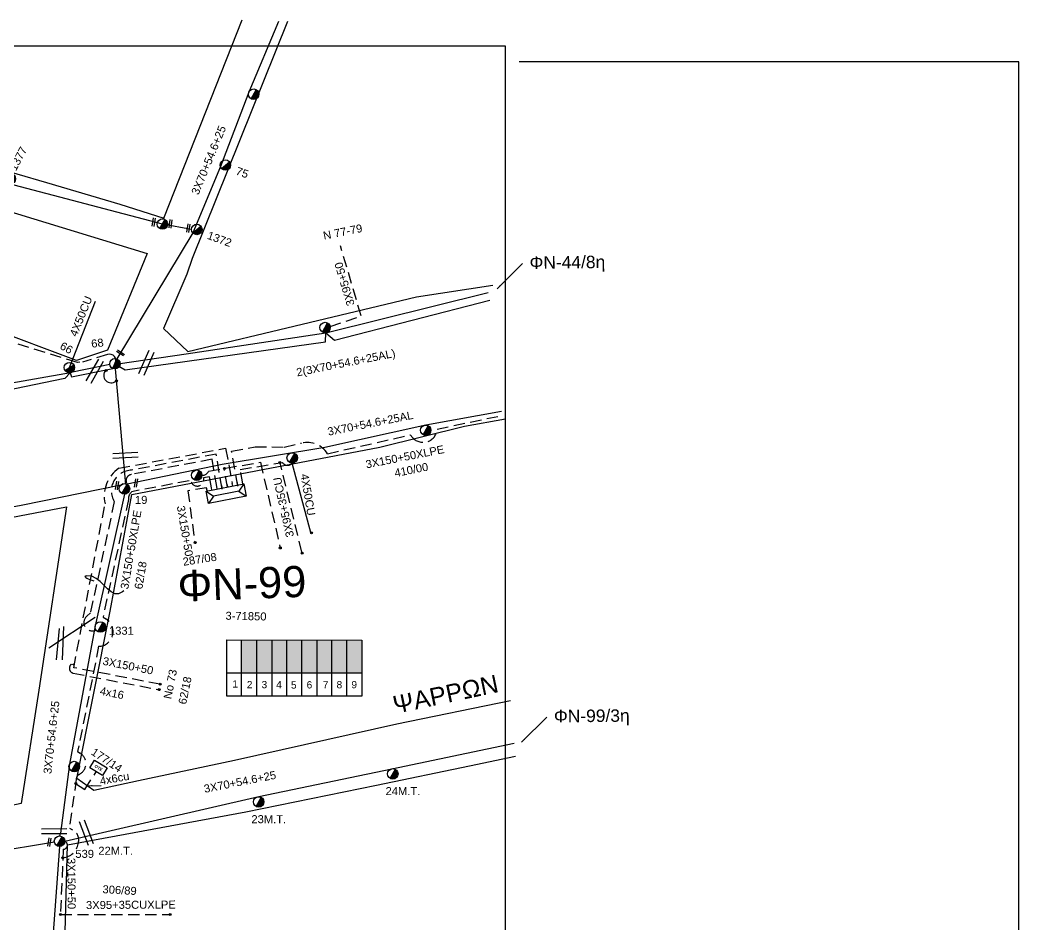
# Model space of a CAD drawing. Header units: millimetres. Extents: x 898 to 5598, y 789 to 3443.
# Drawn here: x 2823.5 to 3048.2, y 1601.6 to 1804.8 of the extents above; entities that cross this region are included whole.
import ezdxf

# ---------------------------------------------------------------- set-up
doc = ezdxf.new("R2010")
doc.units = ezdxf.units.MM
doc.linetypes.add('DASHED', pattern=[19.05, 12.7, -6.35])
for name, color, linetype in [('Pillar OTE', 7, 'Continuous'), ('Άγνωστα', 7, 'Continuous'), ('Γυμνά εναέρια ΧΤ (3Φ)   4x50CU', 7, 'Continuous'), ('Γυμνά εναέρια ΧΤ και ΦΟΠ (3Φ)   4x50+16AL', 7, 'Continuous'), ('Επιγραφές - Σχήματα', 7, 'Continuous'), ('Καλώδια ΧΤ   3x150+50AL', 7, 'DASHED'), ('Καλώδια ΧΤ   3x150+50AL XLPE', 7, 'DASHED'), ('Καλώδια ΧΤ   3x150+50CU', 7, 'DASHED'), ('Καλώδια ΧΤ   3x150AL+50CU', 7, 'DASHED'), ('Καλώδια ΧΤ   3x150AL+50XLPE', 7, 'DASHED'), ('Καλώδια ΧΤ   3x95+35 CU', 7, 'DASHED'), ('Καλώδια ΧΤ   3x95+50 AL XLPE', 7, 'DASHED'), ('Μηχανική τομή', 7, 'Continuous'), ('Στύλος ΦΜ', 7, 'Continuous'), ('Στύλος ΦΜ @ 1', 7, 'Continuous'), ('Συνδέσεις', 7, 'Continuous'), ('Συνεστραμμένα ΧΤ   3x70+54.6+25 AL', 7, 'SYN_LINE'), ('Τομή', 7, 'Continuous'), ('Υποσταθμός πόλεως', 7, 'Continuous'), ('Υπόβαθρο ΔΕΗ', 7, 'Continuous'), ('Υπόγεια καλώδια Παροχών ΧΤ   4x16CU', 7, 'DASHED'), ('Υπόγεια καλώδια Παροχών ΧΤ   4x50AL', 7, 'DASHED')]:
    doc.layers.add(name, color=color, linetype=linetype)
doc.styles.add('arial', font='arial.ttf')
doc.styles.get("Standard").update_dxf_attribs({"font": 'arial.ttf'})
doc.linetypes.add('SYN_LINE', pattern='A,0.5,-0.0001,["/\\/\\/\\/",Standard,S=0.1,R=0,X=0,Y=-0.05],-0.25', length=0.7501)
doc.dimstyles.new('ISO-25', dxfattribs={"dimtxt": 2.5, "dimasz": 2.5, "dimexe": 1.25, "dimexo": 0.625, "dimtad": 1, "dimtxsty": 'Standard', "dimcen": 2.5, "dimadec": 0, "dimazin": 0, "dimtfac": 1, "dimtmove": 0, "dimatfit": 3, "dimfxl": 1, "dimarcsym": 0})

# ---------------------------------------------------------------- blocks, each defined once
blk = doc.blocks.new('ΥΠΑΡΧΩΝ ΤΣΙΜΕΝΤΕΝΙΟΣ ΣΤΥΛΟΣ')
at = {"layer": 'Στύλος ΦΜ'}
blk.add_hatch(color=7, dxfattribs=at).paths.add_polyline_path([(-1.29, -2.28, 0.574793), (2.62, 0, 0.268822), (1.3, 2.27)])
at = {"layer": 'Στύλος ΦΜ', "color": 7}
blk.add_line((-1.29, -2.28), (1.3, 2.27), dxfattribs=at)
blk.add_circle((0, 0), 2.62, dxfattribs=at)
at = {"layer": 'Στύλος ΦΜ', "flags": 4}
for tag, p in [('ΑΡΙΘΜΟΣ', (-4.68, 8.05)), ('ΤΥΠΟΣ', (-4.91, 3.03))]:
    blk.add_attdef(tag, p, '', height=4, dxfattribs=at)
blk = doc.blocks.new('ΤΟΜΗ')
at = {"layer": 'Τομή', "ltscale": 40}
for p, q in [((-5.68, 0), (5.68, 0)), ((5.68, -2.33), (-5.68, -2.33))]:
    blk.add_line(p, q, dxfattribs=at)
blk = doc.blocks.new('ΜΗΧΑΝΙΚΗ ΤΟΜΗ')
at = {"layer": 'Μηχανική τομή', "ltscale": 40}
for p, q in [((-1.89, 0.78), (1.89, 0.78)), ((1.89, 0), (-1.89, 0))]:
    blk.add_line(p, q, dxfattribs=at)
blk = doc.blocks.new('ΥΠΟΣΤΑΘΜΟΣ ΠΟΛΕΩΣ 8 ΑΝΑΧΩΡΗΣΕΩΝ')
at = {"layer": 'Υποσταθμός πόλεως', "linetype": 'Continuous', "ltscale": 40}
for p, q in [((-8.18, -2.82), (-8.18, -4)), ((-5.9, -2.82), (-5.9, -4)), ((-3.55, -2.82), (-3.55, -4)), ((-1.28, -2.82), (-1.28, -4)), ((1.23, -2.82), (1.23, -4)), ((3.56, -2.82), (3.56, -4)), ((6.03, -2.82), (6.03, -4)), ((8.16, -2.82), (8.16, -4))]:
    blk.add_line(p, q, dxfattribs=at)
blk.add_lwpolyline([(-8.57, 2.82), (8.57, 2.82), (8.57, -2.82), (-8.57, -2.82)], close=True, dxfattribs=at)
for points in [[(-5.75, 0), (-8.57, 2.82)], [(5.75, 0), (8.57, 2.82)], [(-8.57, -2.82), (-5.75, 0)], [(-5.75, 0), (5.75, 0)], [(8.57, -2.82), (5.75, 0)]]:
    blk.add_lwpolyline(points, dxfattribs=at)
at = {"layer": 'Υποσταθμός πόλεως', "linetype": 'SYN_LINE', "ltscale": 40, "flags": 1}
for tag, p in [('ΜΕΤΑΣΧΗΜΑΤΙΣΜΟΣ', (9.59, 1.44)), ('ΙΣΧΥΣ', (9.57, -1.35)), ('ΑΡΙΘΜΟΣ', (9.69, -4.07))]:
    blk.add_attdef(tag, p, '', height=1.8, dxfattribs=at)
blk = doc.blocks.new('_ΣΥΝΔΕΣΗ')
at = {"layer": 'Συνδέσεις', "linetype": 'SYN_LINE', "ltscale": 40}
blk.add_hatch(color=256, dxfattribs=at).paths.add_polyline_path([(0.5, -0.01, 1), (-0.5, -0.01, 1)])
at = {"layer": 'Συνδέσεις'}
blk.add_circle((0, -0.01), 0.5, dxfattribs=at)
blk = doc.blocks.new('PILLAR ΟΤΕ')
at = {"layer": 'Pillar OTE', "ltscale": 40}
blk.add_lwpolyline([(-3.31, 2.02), (3.39, 2.02), (3.39, -1.99), (-3.31, -1.99)], close=True, dxfattribs=at)
at = {"layer": 'Pillar OTE', "insert": (-1.81, 0.71), "char_height": 1.3575, "width": 109.961, "attachment_point": 1}
blk.add_mtext('{\\fArial|b1|i0|c161|p34;OTE}', dxfattribs=at)

msp = doc.modelspace()

# ---------------------------------------------------------------- hatches: boundary and pattern name
at = {"layer": 'Pillar OTE', "ltscale": 40}
h = msp.add_hatch(color=256, dxfattribs=at)
h.dxf.hatch_style = 1
h.paths.add_polyline_path([(2835.76, 1660.19), (2835.04, 1660.01), (2835.64, 1659.57)])
at = {"layer": 'Καλώδια ΧΤ   3x150AL+50XLPE', "linetype": 'DASHED', "ltscale": 0.2}
h = msp.add_hatch(color=6, dxfattribs=at)
h.dxf.hatch_style = 1
h.paths.add_polyline_path([(2876.76, 1665.44), (2873.32, 1665.44), (2873.32, 1658.08), (2876.76, 1658.07)])
h = msp.add_hatch(color=30, dxfattribs=at)
h.dxf.hatch_style = 1
h.paths.add_polyline_path([(2876.76, 1658.07), (2880.2, 1658.07), (2880.2, 1665.44), (2876.76, 1665.44)])
h = msp.add_hatch(color=2, dxfattribs=at)
h.dxf.hatch_style = 1
h.paths.add_polyline_path([(2883.5, 1665.44), (2880.2, 1665.44), (2880.2, 1658.07), (2883.5, 1658.07)])
h = msp.add_hatch(color=1, dxfattribs=at)
h.dxf.hatch_style = 1
h.paths.add_polyline_path([(2883.5, 1658.07), (2886.89, 1658.06), (2886.89, 1665.44), (2883.5, 1665.44)])
h = msp.add_hatch(color=85, dxfattribs=at)
h.dxf.hatch_style = 1
h.paths.add_polyline_path([(2886.89, 1658.06), (2890.28, 1658.06), (2890.28, 1665.44), (2886.89, 1665.44)])
h = msp.add_hatch(color=5, dxfattribs=at)
h.dxf.hatch_style = 1
h.paths.add_polyline_path([(2890.28, 1658.06), (2893.62, 1658.06), (2893.62, 1665.44), (2890.28, 1665.44)])
h = msp.add_hatch(color=27, dxfattribs=at)
h.dxf.hatch_style = 1
h.paths.add_polyline_path([(2897.01, 1665.43), (2893.62, 1665.44), (2893.62, 1658.06), (2897.01, 1658.05)])
h = msp.add_hatch(color=151, dxfattribs=at)
h.dxf.hatch_style = 1
h.paths.add_polyline_path([(2900.33, 1665.43), (2897.01, 1665.43), (2897.01, 1658.05), (2900.33, 1658.05)])

# ---------------------------------------------------------------- linework, layer by layer
at = {"layer": 'Pillar OTE', "ltscale": 40}
for points in [[(2870, 1652.8), (2870, 1665.44), (2900.33, 1665.43), (2900.33, 1652.77), (2870, 1652.8)], [(2873.32, 1652.79), (2873.32, 1665.44)], [(2876.76, 1652.79), (2876.76, 1665.44)], [(2880.2, 1652.79), (2880.2, 1665.44)], [(2883.5, 1652.78), (2883.5, 1665.44)], [(2886.89, 1652.78), (2886.89, 1665.44)], [(2890.28, 1652.78), (2890.28, 1665.44)], [(2893.62, 1652.77), (2893.62, 1665.44)], [(2897.01, 1652.77), (2897.01, 1665.43)], [(2870, 1658.08), (2900.33, 1658.05)]]:
    msp.add_lwpolyline(points, dxfattribs=at)
at = {"layer": 'Άγνωστα', "color": 85, "linetype": 'SYN_LINE', "ltscale": 20}
msp.add_lwpolyline([(2881.63, 1804.53), (2874.94, 1788.6), (2868.54, 1771.87), (2862.34, 1756.97), (2845.27, 1728.63)], dxfattribs=at)
at = {"layer": 'Άγνωστα', "color": 27, "linetype": 'SYN_LINE', "ltscale": 20}
for points in [[(2847.26, 1700.39), (2844.92, 1726.37)], [(2832.37, 1619.02), (2830.84, 1598.58), (2829.71, 1575.41), (2829.91, 1561.1), (2829.75, 1539.91)]]:
    msp.add_lwpolyline(points, dxfattribs=at)
at = {"layer": 'Άγνωστα', "color": 62, "linetype": 'SYN_LINE', "ltscale": 20}
msp.add_lwpolyline([(2834.83, 1725.53), (2807.9, 1720.82), (2798.41, 1719.35), (2774.96, 1715.72), (2775.24, 1715.48)], dxfattribs=at)
at = {"layer": 'Άγνωστα', "color": 30, "linetype": 'DASHED', "ltscale": 0.2}
for points in [[(2892.63, 1707.33), (2892.63, 1707.33), (2911.24, 1711.53), (2911.8, 1710.91, 0.664592), (2917.3, 1712.87), (2931.56, 1715.84)], [(2872.47, 1700.06), (2871.08, 1707.86), (2876.34, 1708.88), (2882.88, 1708.8), (2886.81, 1709.71, -0.317245), (2892.63, 1707.33)]]:
    msp.add_lwpolyline(points, format="xyb", dxfattribs=at)
msp.add_lwpolyline([(2886.61, 1706.11), (2886.67, 1706.12)], dxfattribs=at)
at = {"layer": 'Άγνωστα', "color": 1, "linetype": 'SYN_LINE', "ltscale": 20}
msp.add_lwpolyline([(2846.96, 1698.25), (2840.39, 1668.61), (2834.62, 1637.54), (2832.56, 1622), (2832.37, 1621.37)], dxfattribs=at)
at = {"layer": 'Άγνωστα', "color": 30, "linetype": 'SYN_LINE', "ltscale": 20}
msp.add_lwpolyline([(2833.55, 1620.19), (2877.16, 1630.21), (2907.09, 1636.48), (2934.62, 1642.25)], dxfattribs=at)
at = {"layer": 'Άγνωστα', "color": 2, "linetype": 'SYN_LINE', "ltscale": 20}
msp.add_lwpolyline([(2831.22, 1619.95), (2787.75, 1612.75), (2763.96, 1608.09)], dxfattribs=at)
at = {"layer": 'Γυμνά εναέρια ΧΤ (3Φ)   4x50CU', "color": 6, "linetype": 'SYN_LINE', "ltscale": 20}
msp.add_lwpolyline([(2888.96, 1689.34), (2884.7, 1705.2)], dxfattribs=at)
at = {"layer": 'Γυμνά εναέρια ΧΤ (3Φ)   4x50CU', "color": 7, "linetype": 'SYN_LINE', "ltscale": 20}
msp.add_arc((2843.96, 1724.92), 1.66, 135.3345, 312.6444, dxfattribs=at)
at = {"layer": 'Γυμνά εναέρια ΧΤ και ΦΟΠ (3Φ)   4x50+16AL', "color": 85, "ltscale": 40}
msp.add_lwpolyline([(2862.06, 1757.7), (2855.52, 1758.95), (2820.77, 1768.09), (2796.3, 1776.28)], dxfattribs=at)
at = {"layer": 'Επιγραφές - Σχήματα'}
msp.add_lwpolyline([(2932.69, 801.84), (2932.69, 1798.94), (924.79, 1798.94), (924.79, 801.84)], dxfattribs=at)
at = {"layer": 'Επιγραφές - Σχήματα', "ltscale": 10}
msp.add_lwpolyline([(2935.78, 806.49), (3048.18, 806.49), (3048.18, 1795.4), (2935.78, 1795.4)], dxfattribs=at)
at = {"layer": 'Επιγραφές - Σχήματα', "linetype": 'Continuous', "ltscale": 20}
for points in [[(2829.95, 1663.64), (2840.39, 1670.56)], [(2832.26, 1668.03), (2831.6, 1661)], [(2833.02, 1661), (2833.35, 1668.47)]]:
    msp.add_lwpolyline(points, dxfattribs=at)
at = {"layer": 'Καλώδια ΧΤ   3x150+50AL', "color": 2, "linetype": 'DASHED', "ltscale": 0.2}
msp.add_lwpolyline([(2870.12, 1699.76), (2870.13, 1699.77), (2869.46, 1703.73)], dxfattribs=at)
at = {"layer": 'Καλώδια ΧΤ   3x150+50AL', "color": 5, "linetype": 'DASHED', "ltscale": 0.2}
for points in [[(2861.5, 1701.24), (2848.54, 1698.77)], [(2866.54, 1699.62), (2866.09, 1702.11), (2864.76, 1701.86)], [(2847.85, 1697.01), (2842.16, 1670.63)]]:
    msp.add_lwpolyline(points, dxfattribs=at)
for points in [[(2842.16, 1670.63), (2842.15, 1670.57), (2842.9, 1670.09, -0.744429), (2841.16, 1664.03), (2836.44, 1640.33), (2836.99, 1639.99, -0.585554), (2836.78, 1635.2, 0.28358), (2836.12, 1634.12), (2834.58, 1623.12), (2835.27, 1622.78, -0.383409), (2836.53, 1619.62, -0.340995), (2833.12, 1616.48)], [(2833.55, 1620.19, -0.823541), (2833.2, 1618.38), (2832.56, 1603.71)]]:
    msp.add_lwpolyline(points, format="xyb", dxfattribs=at)
for centre, radius, start, end in [((2863.35, 1701.5), 1.46, 200.6306, 14.3898), ((2849.82, 1697.19), 1.98, 129.7768, 185.2372)]:
    msp.add_arc(centre, radius, start, end, dxfattribs=at)
at = {"layer": 'Καλώδια ΧΤ   3x150+50AL XLPE', "color": 85, "linetype": 'DASHED', "ltscale": 0.2}
msp.add_lwpolyline([(2868.94, 1699.37), (2867.59, 1707.23), (2848.56, 1703.62, 0.021563), (2848.56, 1703.62, 0.57353), (2844.68, 1696.57), (2839.3, 1671.52), (2838.47, 1670.77, 0.877236), (2840.56, 1667.69)], format="xyb", dxfattribs=at)
at = {"layer": 'Καλώδια ΧΤ   3x150+50CU', "color": 85, "linetype": 'DASHED', "ltscale": 0.2}
for points in [[(2836.91, 1727.88), (2836.39, 1727.84), (2821.3, 1732.5), (2808.74, 1727.69), (2809.06, 1718.1)], [(2843.14, 1729.61), (2837.5, 1727.93)]]:
    msp.add_lwpolyline(points, dxfattribs=at)
at = {"layer": 'Καλώδια ΧΤ   3x150+50CU', "color": 27, "linetype": 'DASHED', "ltscale": 0.2}
msp.add_lwpolyline([(2865.44, 1699.68), (2861.22, 1699.01), (2862.76, 1687.59)], dxfattribs=at)
at = {"layer": 'Καλώδια ΧΤ   3x150+50CU', "color": 151, "linetype": 'DASHED', "ltscale": 0.2}
msp.add_lwpolyline([(2865.5, 1699.23), (2865.44, 1699.69)], dxfattribs=at)
at = {"layer": 'Καλώδια ΧΤ   3x150AL+50CU', "color": 1, "linetype": 'DASHED', "ltscale": 0.2}
msp.add_lwpolyline([(2867.73, 1699.95), (2866.67, 1706.08), (2848.53, 1702.64, 0.551306), (2847.55, 1700.45)], format="xyb", dxfattribs=at)
at = {"layer": 'Καλώδια ΧΤ   3x150AL+50CU', "color": 6, "linetype": 'DASHED', "ltscale": 0.2}
for points in [[(2873.56, 1700.58), (2873.02, 1703.77), (2882.46, 1705.37)], [(2886.9, 1685.21), (2881.99, 1705.29)]]:
    msp.add_lwpolyline(points, dxfattribs=at)
at = {"layer": 'Καλώδια ΧΤ   3x150AL+50CU', "color": 5, "linetype": 'DASHED', "ltscale": 0.2}
msp.add_lwpolyline([(2835.98, 1633.18), (2838.06, 1631.84), (2840.62, 1635.81)], dxfattribs=at)
at = {"layer": 'Καλώδια ΧΤ   3x150AL+50CU', "color": 6, "linetype": 'DASHED', "ltscale": 0.2}
msp.add_arc((2883.65, 1706.11), 1.39, 212.1152, 319.0133, dxfattribs=at)
at = {"layer": 'Καλώδια ΧΤ   3x150AL+50XLPE', "color": 27, "linetype": 'DASHED', "ltscale": 20}
msp.add_lwpolyline([(2833.53, 1724.26), (2834.75, 1725.51), (2835.06, 1724.57)], dxfattribs=at)
at = {"layer": 'Καλώδια ΧΤ   3x150AL+50XLPE', "color": 151, "linetype": 'DASHED', "ltscale": 0.2}
msp.add_lwpolyline([(2854.96, 1655.5), (2835.56, 1659.2), (2842.6, 1696.07, -0.306658), (2845.71, 1704.07), (2869.72, 1708.54), (2871.22, 1700.64)], format="xyb", dxfattribs=at)
at = {"layer": 'Καλώδια ΧΤ   3x150AL+50XLPE', "color": 85, "linetype": 'SYN_LINE', "ltscale": 20}
msp.add_arc((2843.64, 1728.3), 1.4, 327.4329, 110.5439, dxfattribs=at)
at = {"layer": 'Καλώδια ΧΤ   3x95+35 CU', "color": 2, "ltscale": 0.2}
msp.add_lwpolyline([(2863.83, 1702.52, 0.36857), (2865.94, 1703.43), (2877.55, 1705.4), (2882.02, 1686.1)], format="xyb", dxfattribs=at)
at = {"layer": 'Καλώδια ΧΤ   3x95+35 CU', "color": 5, "ltscale": 0.2}
msp.add_lwpolyline([(2832.56, 1603.71), (2857.23, 1603.71)], dxfattribs=at)
at = {"layer": 'Καλώδια ΧΤ   3x95+50 AL XLPE', "color": 30, "linetype": 'DASHED', "ltscale": 0.2}
msp.add_lwpolyline([(2893.24, 1735.94), (2900.2, 1738.29), (2895.55, 1754.08)], dxfattribs=at)
at = {"layer": 'Συνεστραμμένα ΧΤ   3x70+54.6+25 AL', "color": 7, "linetype": 'SYN_LINE', "ltscale": 20}
msp.add_lwpolyline([(2844.82, 1727.55), (2847.09, 1726.18), (2892.19, 1732.51), (2892.26, 1734.52), (2894.18, 1732.86), (2929.13, 1741.87)], dxfattribs=at)
at = {"layer": 'Συνεστραμμένα ΧΤ   3x70+54.6+25 AL', "color": 30, "linetype": 'SYN_LINE', "ltscale": 20}
msp.add_lwpolyline([(2845.99, 1727.6), (2860.83, 1729.78), (2892.26, 1734.52), (2928.78, 1743.58)], dxfattribs=at)
at = {"layer": 'Συνεστραμμένα ΧΤ   3x70+54.6+25 AL', "color": 27, "linetype": 'SYN_LINE', "ltscale": 11}
msp.add_lwpolyline([(2835.06, 1724.57), (2844.37, 1726.46)], dxfattribs=at)
at = {"layer": 'Συνεστραμμένα ΧΤ   3x70+54.6+25 AL', "color": 62, "linetype": 'SYN_LINE', "ltscale": 11}
msp.add_lwpolyline([(2843.65, 1727.4), (2835.28, 1725.63)], dxfattribs=at)
at = {"layer": 'Συνεστραμμένα ΧΤ   3x70+54.6+25 AL', "color": 27, "linetype": 'SYN_LINE', "ltscale": 20}
msp.add_lwpolyline([(2833.53, 1724.26), (2833.53, 1724.26), (2809.18, 1719.24), (2805.33, 1718.99), (2786.33, 1715.75), (2776.03, 1713.99, -0.271796), (2774.41, 1714.5)], format="xyb", dxfattribs=at)
at = {"layer": 'Συνεστραμμένα ΧΤ   3x70+54.6+25 AL', "color": 2, "ltscale": 20}
msp.add_lwpolyline([(2931.78, 1716.8), (2914.73, 1713.76), (2892.04, 1708.7), (2868.96, 1704.89), (2847.55, 1700.45)], dxfattribs=at)
at = {"layer": 'Συνεστραμμένα ΧΤ   3x70+54.6+25 AL', "color": 1, "ltscale": 20}
msp.add_lwpolyline([(2724.93, 1677.66), (2747.69, 1682.41), (2789.79, 1689.5), (2823.77, 1695.74), (2846.21, 1700.34), (2846.58, 1700.6)], dxfattribs=at)
at = {"layer": 'Υπόβαθρο ΔΕΗ'}
for points in [[(2813.51, 1802.22), (2803.79, 1776.5), (2809.34, 1774.13), (2829.41, 1768.27), (2845.9, 1763.46), (2855.81, 1760.27), (2873.41, 1804.84)], [(2883.66, 1804.52), (2862.16, 1751.18), (2860.96, 1747.69), (2855.77, 1735.45), (2861.23, 1730.32), (2912.67, 1742.58), (2929.85, 1745.25)], [(2933.79, 1651.79), (2908.27, 1646.48), (2871.72, 1638.31), (2850.09, 1633.8), (2840.08, 1631.63), (2836.27, 1634.26), (2843.77, 1671.95), (2848.65, 1698.15), (2904.44, 1708.77), (2923.47, 1713.53), (2932.66, 1715.13)], [(2800.78, 1690.04), (2813.82, 1692.02), (2819.8, 1692.69), (2833.91, 1695.34), (2827.74, 1654.15), (2823.7, 1628.65), (2784.66, 1620.25), (2794.16, 1661.94), (2800.78, 1690.04)], [(2936, 1515.33), (2887.85, 1531.31), (2838.95, 1547.79), (2832.39, 1550.13), (2832.36, 1573.8), (2833.61, 1599.8), (2834.14, 1619.38), (2874.28, 1626.8), (2903.66, 1632.83), (2924.57, 1637.13), (2934.89, 1639.31)]]:
    msp.add_lwpolyline(points, dxfattribs=at)
msp.add_lwpolyline([(2836.2, 1728.3), (2816.56, 1735.6), (2773.85, 1751.95), (2756.14, 1757.92), (2764.26, 1778.35), (2793.67, 1770.19), (2852.1, 1752.36), (2843.16, 1730.61)], close=True, dxfattribs=at)
msp.add_spline([(2846.83, 1676.49), (2845.65, 1675.85), (2838.53, 1679.85), (2838.19, 1679.78), (2840.07, 1678.77)], degree=3, dxfattribs=at)
at = {"layer": 'Υπόγεια καλώδια Παροχών ΧΤ   4x16CU', "color": 151, "linetype": 'DASHED', "ltscale": 0.2}
msp.add_lwpolyline([(2835.02, 1660, 0.617964), (2835.42, 1657.97), (2854.77, 1654.28)], format="xyb", dxfattribs=at)
at = {"layer": 'Υπόγεια καλώδια Παροχών ΧΤ   4x50AL', "color": 62, "linetype": 'SYN_LINE', "ltscale": 20}
msp.add_lwpolyline([(2834.58, 1726.68), (2840.45, 1741.6)], dxfattribs=at)

# ---------------------------------------------------------------- block references
at = {"layer": 'Pillar OTE', "xscale": 0.5, "yscale": 0.5, "zscale": 0.5, "rotation": 328.8761832693888}
msp.add_blockref('PILLAR ΟΤΕ', (2841.09, 1636.69), dxfattribs=at)
at = {"layer": 'Μηχανική τομή', "xscale": 0.4999999999999992, "yscale": 0.4999999999999992, "zscale": 0.4999999999999992}
for p, rotation in [((2853.71, 1759.34), 81.4667052594302), ((2857.52, 1758.96), 81.4667052594302), ((2861.53, 1758.03), 81.4667052594302), ((2846.18, 1730.14), 147.4317217125273), ((2845.5, 1700.16), 81.4667052594302), ((2849.76, 1700.71), 81.4667052594302), ((2830.24, 1619.97), 81.4667052594302)]:
    msp.add_blockref('ΜΗΧΑΝΙΚΗ ΤΟΜΗ', p, dxfattribs=dict(at, rotation=rotation))
at = {"layer": 'Στύλος ΦΜ @ 1', "ltscale": 40, "xscale": 0.4499999999998181, "yscale": 0.4499999999998181, "zscale": 0.4499999999998181}
for p in [(2876.03, 1788.15), (2855.52, 1758.95), (2892.09, 1735.69), (2914.73, 1712.59), (2884.7, 1706.37), (2863.22, 1702.49), (2835.66, 1636.98)]:
    msp.add_blockref('ΥΠΑΡΧΩΝ ΤΣΙΜΕΝΤΕΝΙΟΣ ΣΤΥΛΟΣ', p, dxfattribs=at)
at = {"layer": 'Στύλος ΦΜ @ 1', "ltscale": 40}
ref = msp.add_blockref('ΥΠΑΡΧΩΝ ΤΣΙΜΕΝΤΕΝΙΟΣ ΣΤΥΛΟΣ', (2821.31, 1769.14), dxfattribs=dict(at, xscale=0.449999999999818, yscale=0.449999999999818, zscale=0.449999999999818, rotation=62.3696728019987))
ref.add_attrib('ΤΥΠΟΣ', '1377', (2822.56, 1770.76), dxfattribs={"layer": 'Στύλος ΦΜ', "height": 1.8, "rotation": 62.3697, "flags": 4})
ref = msp.add_blockref('ΥΠΑΡΧΩΝ ΤΣΙΜΕΝΤΕΝΙΟΣ ΣΤΥΛΟΣ', (2869.67, 1772.22), dxfattribs=dict(at, xscale=0.4499999999998181, yscale=0.4499999999998181, zscale=0.4499999999998181, rotation=339.9982354446341))
ref.add_attrib('ΤΥΠΟΣ', '75', (2871.84, 1770.17), dxfattribs={"layer": 'Στύλος ΦΜ', "height": 1.8, "rotation": 339.9982, "flags": 4})
ref = msp.add_blockref('ΥΠΑΡΧΩΝ ΤΣΙΜΕΝΤΕΝΙΟΣ ΣΤΥΛΟΣ', (2863.23, 1757.74), dxfattribs=dict(at, xscale=0.4499999999998181, yscale=0.4499999999998181, zscale=0.4499999999998181, rotation=339.9982354446341))
ref.add_attrib('ΤΥΠΟΣ', '1372', (2865.41, 1755.69), dxfattribs={"layer": 'Στύλος ΦΜ', "height": 1.8, "rotation": 339.9982, "flags": 4})
ref = msp.add_blockref('ΥΠΑΡΧΩΝ ΤΣΙΜΕΝΤΕΝΙΟΣ ΣΤΥΛΟΣ', (2844.82, 1727.55), dxfattribs=dict(at, xscale=0.4499999999998181, yscale=0.4499999999998181, zscale=0.4499999999998181, rotation=7.124649018071263))
ref.add_attrib('ΤΥΠΟΣ', '68', (2839.6, 1731.13), dxfattribs={"layer": 'Στύλος ΦΜ', "height": 1.8, "rotation": 7.1246, "flags": 4})
ref = msp.add_blockref('ΥΠΑΡΧΩΝ ΤΣΙΜΕΝΤΕΝΙΟΣ ΣΤΥΛΟΣ', (2834.58, 1726.68), dxfattribs=dict(at, xscale=0.4499999999998181, yscale=0.4499999999998181, zscale=0.4499999999998181, rotation=330.810797906634))
ref.add_attrib('ΤΥΠΟΣ', '66', (2832.26, 1731.01), dxfattribs={"layer": 'Στύλος ΦΜ', "height": 1.8, "rotation": 330.8108, "flags": 4})
ref = msp.add_blockref('ΥΠΑΡΧΩΝ ΤΣΙΜΕΝΤΕΝΙΟΣ ΣΤΥΛΟΣ', (2846.96, 1699.42), dxfattribs=dict(at, xscale=0.4499999999998181, yscale=0.4499999999998181, zscale=0.4499999999998181))
ref.add_attrib('ΤΥΠΟΣ', '19', (2849.33, 1696.04), dxfattribs={"layer": 'Στύλος ΦΜ', "height": 1.8, "flags": 4})
ref = msp.add_blockref('ΥΠΑΡΧΩΝ ΤΣΙΜΕΝΤΕΝΙΟΣ ΣΤΥΛΟΣ', (2841.54, 1668.35), dxfattribs=dict(at, xscale=0.4499999999998181, yscale=0.4499999999998181, zscale=0.4499999999998181))
ref.add_attrib('ΤΥΠΟΣ', '1331', (2843.48, 1666.62), dxfattribs={"layer": 'Στύλος ΦΜ', "height": 1.8, "flags": 4})
ref = msp.add_blockref('ΥΠΑΡΧΩΝ ΤΣΙΜΕΝΤΕΝΙΟΣ ΣΤΥΛΟΣ', (2907.33, 1635.33), dxfattribs=dict(at, xscale=0.4499999999998181, yscale=0.4499999999998181, zscale=0.4499999999998181))
ref.add_attrib('ΤΥΠΟΣ', '24M.T.', (2905.69, 1630.55), dxfattribs={"layer": 'Στύλος ΦΜ', "height": 1.8, "flags": 4})
ref = msp.add_blockref('ΥΠΑΡΧΩΝ ΤΣΙΜΕΝΤΕΝΙΟΣ ΣΤΥΛΟΣ', (2877.16, 1629.03), dxfattribs=dict(at, xscale=0.4499999999998181, yscale=0.4499999999998181, zscale=0.4499999999998181))
ref.add_attrib('ΤΥΠΟΣ', '23M.T.', (2875.52, 1624.25), dxfattribs={"layer": 'Στύλος ΦΜ', "height": 1.8, "flags": 4})
ref = msp.add_blockref('ΥΠΑΡΧΩΝ ΤΣΙΜΕΝΤΕΝΙΟΣ ΣΤΥΛΟΣ', (2832.37, 1620.19), dxfattribs=dict(at, xscale=0.4499999999998181, yscale=0.4499999999998181, zscale=0.4499999999998181))
ref.add_attrib('ΤΥΠΟΣ', '22M.T.', (2841.09, 1617.15), dxfattribs={"layer": 'Στύλος ΦΜ', "height": 1.8, "flags": 4})
ref.add_attrib('ΑΡΙΘΜΟΣ', '539', (2835.92, 1616.45), dxfattribs={"layer": 'Στύλος ΦΜ', "height": 1.8, "flags": 4})
at = {"layer": 'Συνδέσεις', "xscale": 0.4499999999999886, "yscale": 0.4499999999999886, "zscale": 0.4499999999999886}
for p in [(2842.85, 1726.05), (2845.16, 1723.71), (2869.48, 1704.02), (2881.89, 1705.33), (2889.06, 1689.53), (2862.87, 1687.33), (2882.02, 1686.13), (2886.93, 1684.99), (2854.79, 1654.28), (2854.98, 1655.5), (2836.05, 1633.18), (2833.12, 1616.49), (2832.56, 1603.72), (2857.23, 1603.72)]:
    msp.add_blockref('_ΣΥΝΔΕΣΗ', p, dxfattribs=at)
at = {"layer": 'Τομή'}
for p, xscale, yscale, zscale, rotation in [((2852.44, 1727.51), 0.5, 0.5, 0.5, 246.2310675850567), ((2840.79, 1725.57), 0.5, 0.5, 0.5, 240.3601099640437), ((2847.15, 1707.54), 0.5, 0.5, 0.5, 3.106713549401514), ((2838.93, 1622.33), 0.4999999999999998, 0.4999999999999998, 0.4999999999999998, 291.0963129591314), ((2831.17, 1623.02), 0.4999999999999999, 0.4999999999999999, 0.4999999999999999, 0.2493806667356707)]:
    msp.add_blockref('ΤΟΜΗ', p, dxfattribs=dict(at, xscale=xscale, yscale=yscale, zscale=zscale, rotation=rotation))
at = {"layer": 'Υποσταθμός πόλεως', "xscale": 0.4999999999999999, "yscale": 0.4999999999999999, "zscale": 0.4999999999999999, "rotation": 190.7792883670191}
msp.add_blockref('ΥΠΟΣΤΑΘΜΟΣ ΠΟΛΕΩΣ 8 ΑΝΑΧΩΡΗΣΕΩΝ', (2869.85, 1698.34), dxfattribs=at)

# ---------------------------------------------------------------- texts
at = {"ltscale": 40, "width": 94.4586, "attachment_point": 1, "style": 'arial'}
for s, insert, char_height, rotation in [('ΦN-99', (2858.77, 1681.06), 7, 2.1857), ('ΨAPPΩN', (2907.01, 1652.72), 4, 11.9064)]:
    msp.add_mtext(s, dxfattribs=dict(at, insert=insert, char_height=char_height, rotation=rotation))
at = {"ltscale": 30, "char_height": 1.63, "width": 11.2573, "attachment_point": 1}
for s, insert in [('1', (2871.24, 1656.36)), ('2', (2874.48, 1656.22)), ('3', (2877.81, 1656.22)), ('4', (2881.11, 1656.22)), ('6', (2887.94, 1656.17)), ('8', (2894.68, 1656.2)), ('9', (2898.01, 1656.22)), ('5', (2884.42, 1656.14)), ('7', (2891.57, 1656.17))]:
    msp.add_mtext(s, dxfattribs=dict(at, insert=insert))
at = {"layer": 'Άγνωστα', "ltscale": 40, "attachment_point": 1, "style": 'arial'}
for s, insert, char_height, width, rotation in [('3X70+54.6+25', (2861.93, 1766.05), 1.8, 31.6072, 67.5696), ('N 77-79', (2891.5, 1757.19), 1.8, 11.3386, 11.5314), ('ΦΝ-44/8η', (2938.06, 1751.69), 2.8, 7.1535, 0.5869), ('3X95+50', (2897.04, 1740.35), 1.8, 31.6072, 106.4375), ('3X150+50XLPE', (2901.06, 1705.77), 1.8, 31.6072, 11.228), ('410/00', (2907.54, 1703.83), 1.8, 31.6072, 11.228), ('3X150+50XLPE', (2846.03, 1677.04), 1.8, 31.6072, 80.3949), ('3X150+50', (2860.51, 1695.79), 1.8, 31.6072, 279.6048), ('287/08', (2859.96, 1683.89), 1.8, 11.3386, 8.8636), ('62/18', (2849.18, 1677.04), 1.8, 31.6072, 80.3949), ('3-71850', (2869.71, 1671.8), 1.8, 11.3386, 358.8598), ('3X150+50', (2842.3, 1661.66), 1.8, 31.6072, 348.7274), ('No 73', (2855.71, 1652.4), 1.8, 11.3386, 78.4198), ('62/18', (2859.06, 1651.2), 1.8, 11.3386, 78.4198), ('4x16', (2841.66, 1654.94), 1.8, 31.6072, 348.7274), ('3X70+54.6+25', (2828.72, 1635.45), 1.8, 31.6072, 83.5891), ('ΦΝ-99/3η', (2943.55, 1649.7), 2.8, 7.1535, 0.5869), ('177/14', (2840.28, 1641.32), 1.8, 11.3386, 326.2864), ('3X70+54.6+25', (2864.68, 1632.82), 1.8, 31.6072, 11.228), ('4x6cu', (2841.27, 1634.58), 1.8, 11.3386, 10.4897), ('3X150+50', (2835.92, 1616.45), 1.8, 31.6072, 270.3582), ('306/89', (2842.09, 1610.32), 1.8, 11.3386, 356.7369), ('3X95+35CUXLPE', (2838.31, 1606.74), 1.8, 31.6072, 0.3582)]:
    msp.add_mtext(s, dxfattribs=dict(at, insert=insert, char_height=char_height, width=width, rotation=rotation))
at = {"layer": 'Γυμνά εναέρια ΧΤ (3Φ)   4x50CU', "ltscale": 40, "char_height": 1.8, "width": 31.6072, "attachment_point": 1, "style": 'arial'}
for insert, rotation in [((2834.56, 1734.17), 67.9642), ((2888.34, 1702.94), 279.6048)]:
    msp.add_mtext('4X50CU', dxfattribs=dict(at, insert=insert, rotation=rotation))
at = {"layer": 'Καλώδια ΧΤ   3x95+35 CU', "ltscale": 0.2, "insert": (2883.36, 1688.38), "char_height": 1.8, "width": 31.6072, "attachment_point": 1, "rotation": 102.5203, "style": 'arial'}
msp.add_mtext('3X95+35CU', dxfattribs=at)
at = {"layer": 'Συνεστραμμένα ΧΤ   3x70+54.6+25 AL', "ltscale": 20, "char_height": 1.8, "width": 31.6072, "attachment_point": 1, "rotation": 11.228, "style": 'arial'}
for s, insert in [('2(3X70+54.6+25AL)', (2885.48, 1726.46)), ('3X70+54.6+25AL', (2892.49, 1713.13))]:
    msp.add_mtext(s, dxfattribs=dict(at, insert=insert))

# ---------------------------------------------------------------- leaders
at = {"layer": 'Επιγραφές - Σχήματα', "ltscale": 40}
for points in [[(2930.78, 1744.42), (2936.48, 1750.11)], [(2936.27, 1642.43), (2941.96, 1648.11)], [(2838.77, 1632.66), (2841.7, 1632.71)]]:
    msp.add_leader(points, dimstyle='ISO-25', override={"dimasz": 1, "dimtad": 0}, dxfattribs=at)

doc.saveas('drawing.dxf')
